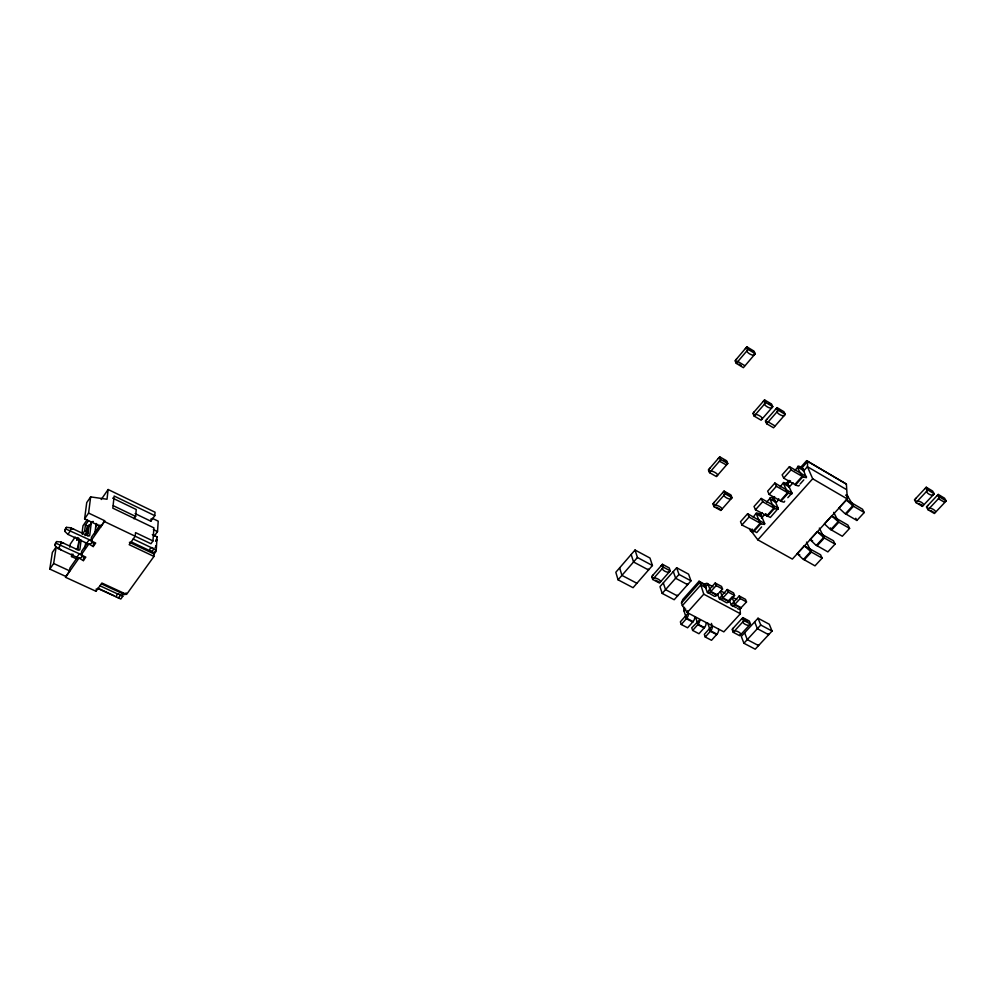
<?xml version="1.0" encoding="UTF-8"?>
<svg xmlns="http://www.w3.org/2000/svg" width="996" height="996" viewBox="0 0 996 996"><rect width="100%" height="100%" fill="white"/><g stroke="black" fill="none" stroke-linecap="round" stroke-linejoin="round"><path stroke-width="1.49" d="M707.72 622.986L709.563 628.526L704.321 634.365L705.255 637.017L711.518 640.291L717.381 633.73A4.432 2.39 -62.8 0 0 718.639 629.634L718.552 629.211M749.278 528.503L757.807 539.832L792.355 559.08L847.335 498.971L846.388 484.093L806.648 460.662L800.435 467.622M157.082 536.794L156.148 551.211L154.131 554L153.969 556.428L126.567 594.413L101.903 583.034L96.039 591.288L65.537 577.294L69.546 570.82L53.672 563.499L56.174 546.891L52.352 552.431L49.8 569.09L65.674 576.373M154.33 536.022L157.505 531.603L158.215 521.169L152.288 518.318M154.791 515.654L155.04 512.218L108.128 489.509L107.02 499.245L90.661 496.892L88.594 513.065L104.58 520.684L104.48 521.58L150.944 543.729L152.961 540.928L153.907 527.868L112.822 508.147L114.142 496.02L154.791 515.654L150.844 521.194L135.095 513.612M150.844 521.194L151.019 518.891M133.987 518.767L135.63 516.438L136.24 509.504L112.673 498.125M97.994 588.536L120.815 599.032L122.782 596.305L122.832 593.093M96.039 591.288L96.313 588.823M100.484 527.307L104.58 520.684M88.619 543.816L93.226 546.567L93.661 542.932L91.757 542.359A5.279 2.826 33.1 0 1 89.105 543.891L88.532 543.804A5.279 2.826 33.1 0 1 86.714 543.194L67.927 534.379L64.728 531.291L64.989 529.486L66.458 527.345L70.816 527.805L87.237 535.537A2.328 1.245 33 0 0 89.752 535.138L91.271 522.95A5.217 2.751 33.2 0 1 93.363 521.481M94.782 534.279L96.089 523.448M93.226 546.567L95.703 543.032L91.022 540.84L91.47 537.218L100.036 524.942M87.673 535.624L88.831 526.461L91.271 522.95M85.955 534.69L86.839 527.805L88.781 525.017L87.735 533.258L86.428 535.126M81.137 540.031L79.929 549.232A2.328 1.257 32.9 0 1 77.402 549.655L61.005 542.011L56.672 541.575L55.203 543.692L54.929 545.509L58.117 548.584L76.879 557.299A5.254 2.864 32.9 0 0 78.696 557.897L83.365 560.636L83.826 556.976L81.971 556.117M84.959 548.335L85.693 542.621M83.365 560.636L85.818 557.125L81.162 554.959L81.635 551.311L87.362 543.094M82.294 534.354L84.66 530.93L85.419 525.104L88.557 520.584M82.083 532.748L82.992 525.764L87.287 519.576M100.584 526.411L84.61 518.829L86.727 502.594L90.661 496.892M79.12 538.911L78.024 547.215L76.393 549.543M77.887 549.655L79.12 540.442A5.192 2.789 33 0 1 79.618 539.471M77.178 537.541L76.804 540.355L78.56 537.815M69.421 571.741L69.932 568.069L77.501 557.225M77.016 559.117L71.513 556.552L71.861 553.975M69.757 547.153L70.156 544.289L75.21 536.981M70.816 527.805L70.392 530.818L67.927 534.379M64.728 531.291L66.458 527.345M61.005 542.011L60.557 545.036L58.117 548.584M54.929 545.509L56.672 541.575M131.186 541.874L149.587 550.589C149.91 544.974 156.808 548.472 151.417 551.46L154.156 552.755L156.173 549.954L153.434 548.659M149.587 550.589L151.417 551.46M116.271 596.94C116.582 591.487 123.367 594.811 118.088 597.774M739.991 608.469L740.389 613.748L723.831 631.862L687.24 612.59L682.372 605.593L681.476 602.991L682.733 599.542L699.055 581.241L705.778 584.851M799.34 485.363L798.543 485.998L796.302 485.338L783.678 478.117L782.146 474.868L789.442 466.663L800.572 473.15C789.131 455.184 815.836 478.79 797.871 467.124L795.144 470.174M49.8 569.09L53.672 563.499M84.61 518.829L88.594 513.065M101.206 499.506L108.128 489.509M85.034 535.649L87.411 532.225L84.66 530.93M71.513 556.552L73.131 554.224M95.628 527.208L97.658 524.307M76.879 557.299L79.331 553.776A5.254 2.851 33 0 0 81.149 554.386L81.722 554.461A5.254 2.851 33 0 0 82.257 554.473M86.714 543.194L89.192 539.658A5.279 2.814 33.1 0 0 91.01 540.268L91.582 540.342A5.279 2.814 33.1 0 0 92.118 540.367M96.338 531.466L98.978 527.693M65.537 577.294L78.709 558.47M81.162 554.959L88.557 544.376M91.022 540.84L104.48 521.58M155.563 541.314C158.663 538.649 154.579 539.147 156.82 540.654M155.127 547.601C158.302 544.912 154.056 545.422 156.384 546.941M121.761 595.035L123.068 593.218M126.131 592.857L124.824 594.674L101.567 583.942M709.799 588.897L707.446 592.495A4.507 2.378 -62 0 0 710.136 592.209L716.186 585.611L715.203 583.021L709.812 588.922L707.745 583.731A4.482 2.353 -62 0 0 705.081 584.042L704.222 584.864M684.563 607.348A4.457 2.328 -62.6 0 0 683.841 610.411L685.597 615.926L680.355 621.828L681.252 624.48L687.601 627.791L693.465 621.155A4.457 2.353 -62.8 0 0 694.735 617.047L694.66 616.624M692.656 630.431L698.52 623.82A4.457 2.353 -62.8 0 0 699.802 619.711L691.747 627.791L692.656 630.431L698.968 633.73L704.832 627.131A4.445 2.365 -62.8 0 0 706.102 623.035L706.015 622.612M729.084 600.277L731.014 597.974M746.875 346.807L735.036 360.789L736.281 363.391L743.39 367.673L755.267 353.717L753.984 351.127L746.875 346.807L748.158 349.384L755.267 353.717M736.281 363.391L748.158 349.384M764.555 399.882L752.876 413.39L754.134 416.067L761.068 420.175L772.796 406.679L771.489 404.015L764.555 399.882L765.849 402.533L772.796 406.679M635.037 550.029L615.814 572.277L618.068 579.821L633.058 587.69L652.442 565.516L649.977 558.034L635.037 550.029L637.44 557.499L652.442 565.516M754.134 416.067L765.849 402.533M719.71 456.815L708.393 469.888L709.526 472.652L716.423 476.574L727.777 463.526L726.607 460.775L719.71 456.815L720.867 459.567L727.777 463.526M709.526 472.652L720.867 459.567M618.068 579.821L637.44 557.499M761.293 419.453C765.6 418.494 754.881 412.12 754.358 415.344L753.374 413.265L754.333 411.709M716.659 475.864C720.867 474.943 710.21 468.867 709.75 471.942L708.866 469.788L709.799 468.257M777.054 407.625L765.364 421.047L766.646 423.748L773.543 427.807L785.271 414.398L783.939 411.734L777.054 407.625L778.374 410.29L785.271 414.398M781.424 411.074L776.83 408.335L775.585 409.306M766.646 423.748L778.374 410.29M784.748 414.523C784.549 418.395 773.88 412.157 777.864 410.414L776.83 408.335M724.067 491.078L712.875 503.852L714.008 506.665L720.818 510.487L732.048 497.726L730.877 494.925L724.067 491.078L725.225 493.879L732.048 497.726M723.843 491.787L724.739 493.966C720.855 495.697 731.363 501.511 731.562 497.813L730.653 495.635L723.843 491.787L722.66 492.684M662.452 564.296L651.733 576.522L652.691 579.46L659.477 583.046L670.221 570.845L669.225 567.932L662.452 564.296L663.448 567.21L670.221 570.845M714.008 506.665L725.225 493.879M652.691 579.46L663.448 567.21M721.042 509.765C725.213 508.881 714.692 502.968 714.232 505.956L713.348 503.764L714.269 502.258M659.701 582.349C663.423 581.079 653.787 575.962 652.928 578.751L652.181 576.472L653.077 575.003M669.773 570.907C669.188 574.543 659.539 569.388 663 567.272L662.228 565.006L661.107 565.84M676.658 567.745L659.975 586.656L662.203 593.417L674.18 599.741L690.987 580.855L688.585 574.157L676.658 567.745L678.998 574.431L690.987 580.855M662.203 593.417L678.998 574.431M747.623 513.712L749.029 517.024L761.654 524.033L764.53 524.431L764.667 523.523L747.623 513.712L740.526 521.692L741.92 525.017L756.798 532.561L761.616 526.921M766.733 502.046L769.784 498.623L772.485 504.798L761.193 498.448L754.034 506.503L755.466 509.803L770.344 517.447L778.25 508.371L775.535 502.208L769.784 498.623L769.908 497.751C776.382 495.535 774.029 508.209 778.76 498.772M774.888 483.035L776.394 486.297L789.019 493.468L791.87 493.954L791.957 493.082L774.888 483.035L767.667 491.165L769.136 494.439L781.773 501.573L784.014 502.196L784.724 501.15M741.92 525.017L749.029 517.024M755.466 509.803L762.65 501.735L761.193 498.448M769.136 494.439L776.394 486.297M783.678 478.117L790.986 469.9L789.442 466.663M753.262 517.148L756.425 512.865L760.981 514.16M780.316 486.795L783.503 482.487L788.023 483.882M772.498 498.921L774.577 496.606M785.956 483.857L789.056 480.371M759.998 514.882L762.04 512.604M787.425 484.168L790.475 480.757M801.643 468.245L807.744 461.422L846.388 484.093M681.476 602.991L699.889 582.374L705.367 585.312M682.372 605.593L700.835 584.951L699.055 581.241M761.43 518.157L764.492 514.733M789.006 487.33L793.102 482.749M803.336 471.295L807.432 466.713L807.744 461.422L806.648 460.662M780.291 500.814L787.537 492.709L786.018 489.447L788.259 493.082L781.001 501.175M794.833 484.566L802.154 476.387L800.572 473.15L802.863 476.76L795.543 484.94M753.76 531.59L760.882 523.647L758.728 519.962L760.172 523.286L753.051 531.242L752.105 529.013M787.824 497.689L791.957 493.082L789.156 486.969L783.404 483.346L786.18 489.472M800.137 483.956L803.797 479.885M687.24 612.59L703.761 594.189L700.835 584.951L706.313 587.889M681.252 624.48L687.115 617.831A4.47 2.328 -62.8 0 0 688.398 613.71L687.477 610.785M757.807 539.832L812.686 478.777L807.432 466.713L846.164 489.385M712.987 586.756L707.932 584.042L705.417 587.316L707.272 592.197L713.796 595.894A4.494 2.39 -62 0 0 716.498 595.608L722.548 589.034L721.552 586.432L715.203 583.021M729.284 601.335L722.959 597.949L721.926 595.384L727.254 589.508L733.554 592.906L734.562 595.508L728.512 602.045A4.482 2.415 -62 0 1 725.798 602.319L719.311 598.633L717.419 593.753M727.254 589.508L728.25 592.11L722.2 598.671A4.482 2.403 -62 0 1 719.498 598.945L721.839 595.359L720.407 591.699M741.223 607.734L734.948 604.373L733.878 601.808L739.219 595.957L745.481 599.331L746.514 601.933L740.464 608.444A4.47 2.44 -62 0 1 737.725 608.693L737.538 608.382M705.255 637.017L711.119 630.431A4.432 2.378 -62.8 0 0 712.377 626.335L711.418 623.396M739.219 595.957L740.24 598.559L734.177 605.082A4.47 2.428 -62 0 1 731.462 605.344L729.246 600.115M797.198 553.614L804.307 545.833L820.555 554.747L822.136 558.109L814.989 565.853L802.701 558.893L797.198 553.614L799.813 554.921M810.034 539.583L817.206 531.74L833.453 540.753L835.084 544.09L827.875 551.896L815.575 544.862L810.034 539.583L812.649 540.903M830.813 529.635L838.072 521.717L837.175 518.891L831.66 515.928L824.414 523.846L830.004 529.137L842.317 536.246L849.588 528.378L847.92 525.066L837.126 518.854L838.819 522.19L849.588 528.378M851.493 502.719L846.264 499.967L838.943 507.972L844.571 513.251L856.896 520.46L864.242 512.517L862.524 509.23L851.605 502.843L846.886 494.85M742.854 617.62L732.122 629.335L733.243 632.311L739.704 635.722L750.474 624.019L749.316 621.056L742.854 617.62L744.012 620.57L750.474 624.019M733.243 632.311L744.012 620.57M803.498 559.379L810.632 551.61L809.823 548.709L811.379 552.07L822.136 558.109M816.371 545.36L823.58 537.516L822.721 534.653L824.315 537.977L835.084 544.09M845.38 513.762L852.713 505.769L851.767 502.968L853.46 506.242L864.242 512.517M804.245 559.839L811.379 552.07L804.307 545.833M817.118 545.82L824.315 537.977L817.206 531.74M846.127 514.235L853.46 506.242L846.264 499.967M739.916 635.025C743.614 633.867 734.351 628.974 733.454 631.613L732.583 629.31L733.467 627.878M750 624.056C749.428 627.567 740.153 622.637 743.539 620.608L742.655 618.317L741.51 619.089M758.031 618.23L741.298 636.407L743.912 643.254L755.205 649.193L772.049 631.053L769.286 624.255L758.031 618.23L760.745 625.015L772.049 631.053M743.912 643.254L760.745 625.015M926.255 487.231L914.453 499.855L916.046 502.631L922.396 506.391L934.236 493.792L932.592 491.04L926.255 487.231L927.874 489.982L934.236 493.792M928.608 489.459L926.068 487.928L924.774 488.812M916.046 502.631L927.874 489.982M922.582 505.694C926.579 504.499 917.304 498.971 916.233 501.922L915 499.768L915.922 498.286M933.675 493.879C933.053 497.614 923.765 492.061 927.326 490.069L926.068 487.928M938.244 494.427L926.442 506.976L928.048 509.753L934.36 513.5L946.2 500.963L944.544 498.199L938.244 494.427L939.888 497.178L946.2 500.963M940.585 496.631L938.058 495.124L936.763 495.996M928.048 509.753L939.888 497.178M934.547 512.791C938.543 511.608 929.305 506.117 928.247 509.056L926.99 506.889L927.911 505.408M683.928 610.834L685.734 609.116M685.584 615.864L688.323 613.287M709.563 628.488L712.289 625.911M721.888 595.396L722.598 598.297L728.91 601.684M733.853 601.808L734.575 604.721L740.85 608.07M60.943 543.032L63.831 543.33M70.741 528.826L73.642 529.137M78.696 557.897L79.269 557.972A5.254 2.864 32.9 0 0 81.933 556.415M758.84 520.012L756.288 513.762L762.401 517.434L760.757 514.036M762.027 517.31L764.667 523.523M775.535 502.208L774.216 498.959M789.156 486.969L787.799 483.757M803.635 470.784L806.449 477.694L803.623 477.171L790.986 469.9M66.197 529.15L89.192 539.658M56.386 543.393L79.331 553.776M99.949 585.797L118.238 594.214M120.055 595.048L122.782 596.305M97.795 588.2L113.768 595.546M153.969 556.428L129.181 544.688L135.207 536.209L135.531 532.611L152.961 540.928M85.419 525.104L88.146 526.386M133.203 539.035L151.604 547.788M129.393 542.285L154.131 554M153.347 529.611L157.505 531.603M152.326 534.591L157.131 536.894M113.307 505.707L135.63 516.438M693.104 621.616L686.754 618.292L685.522 616.076L686.431 618.715L692.78 622.052M704.483 627.592L698.171 624.28L695.27 616.81M717.033 634.178L710.771 630.891L709.488 628.663L710.434 631.315L716.709 634.601M704.147 628.015L697.835 624.704L696.939 622.027M845.604 495.124L848.219 496.506M636.917 583.283L621.927 575.377L619.637 567.845M655.629 580.182L658.344 581.627M703.761 594.189L740.389 613.748M743.937 619.002L747.809 621.068M717.257 594.898L710.895 591.487L709.936 588.885L710.534 591.836L716.896 595.247M736.281 607.722L731.276 605.033L733.803 601.771L731.848 596.89L736.841 599.58M716.186 585.611L722.548 589.034M728.25 592.11L734.562 595.508M740.24 598.559L746.514 601.933M721.191 591.163L724.951 593.193M716.498 507.225L719.909 509.13M750.212 530.706L752.876 532.188M762.65 501.735L775.274 508.819L778.137 509.267L778.25 508.371L772.473 504.773M724.08 460.164L726.383 461.484L727.292 463.638M812.686 478.777L847.335 498.971M918.773 503.428L921.312 504.935M930.762 510.55L933.289 512.044M768.949 403.355L771.265 404.737L772.286 406.804C772.087 410.701 761.342 404.413 765.339 402.67L764.33 400.604L763.098 401.575M738.883 364.1L741.248 365.52M750.2 349.696L752.565 351.127M800.734 473.162L806.536 476.835M58.814 547.85L60.943 549.892M836.964 518.717L833.714 512.367M822.472 534.441L819.347 528.079M801.531 467.224L803.797 470.784L802.228 467.597M831.66 515.928L838.819 522.19L831.548 530.096L830.477 527.892M787.101 483.384L789.318 486.969M773.519 498.598L775.685 502.208M944.532 502.221L938.406 498.759L939.34 497.265L938.058 495.124M765.874 514.011L767.318 516.451L774.502 508.433L772.311 504.773L773.792 508.072L766.609 516.09L765.638 513.886M760.06 513.675L762.189 517.31M921.325 504.549L922.396 506.391M855.763 518.269L856.896 520.46M753.748 351.849L754.756 353.866C754.57 357.888 743.576 351.327 747.635 349.534L746.651 347.529L745.394 348.563M774.863 425.84L767.966 421.769L766.87 423.026L765.874 420.935L766.82 419.378M744.734 365.644L737.625 361.361L736.517 362.669L735.546 360.639L736.517 359.046M806.536 542.098L809.549 548.46M726.221 464.858L719.448 461.21L720.382 459.666L719.473 457.525L718.29 458.459M768.314 633.842L768.663 634.701L757.358 628.675L754.669 621.878M758.217 644.723L758.554 645.582L747.261 639.619L744.635 632.784M704.321 584.752L705.168 587.453L704.682 584.415M687.315 583.805L687.614 584.652L675.624 578.253L673.308 571.542M677.23 595.135L677.529 595.981L665.552 589.632L663.299 582.897M648.247 569.027L648.545 569.973L633.543 561.981L631.178 554.511M88.831 526.461A5.217 2.751 33.1 0 1 90.014 525.129"/></g></svg>
